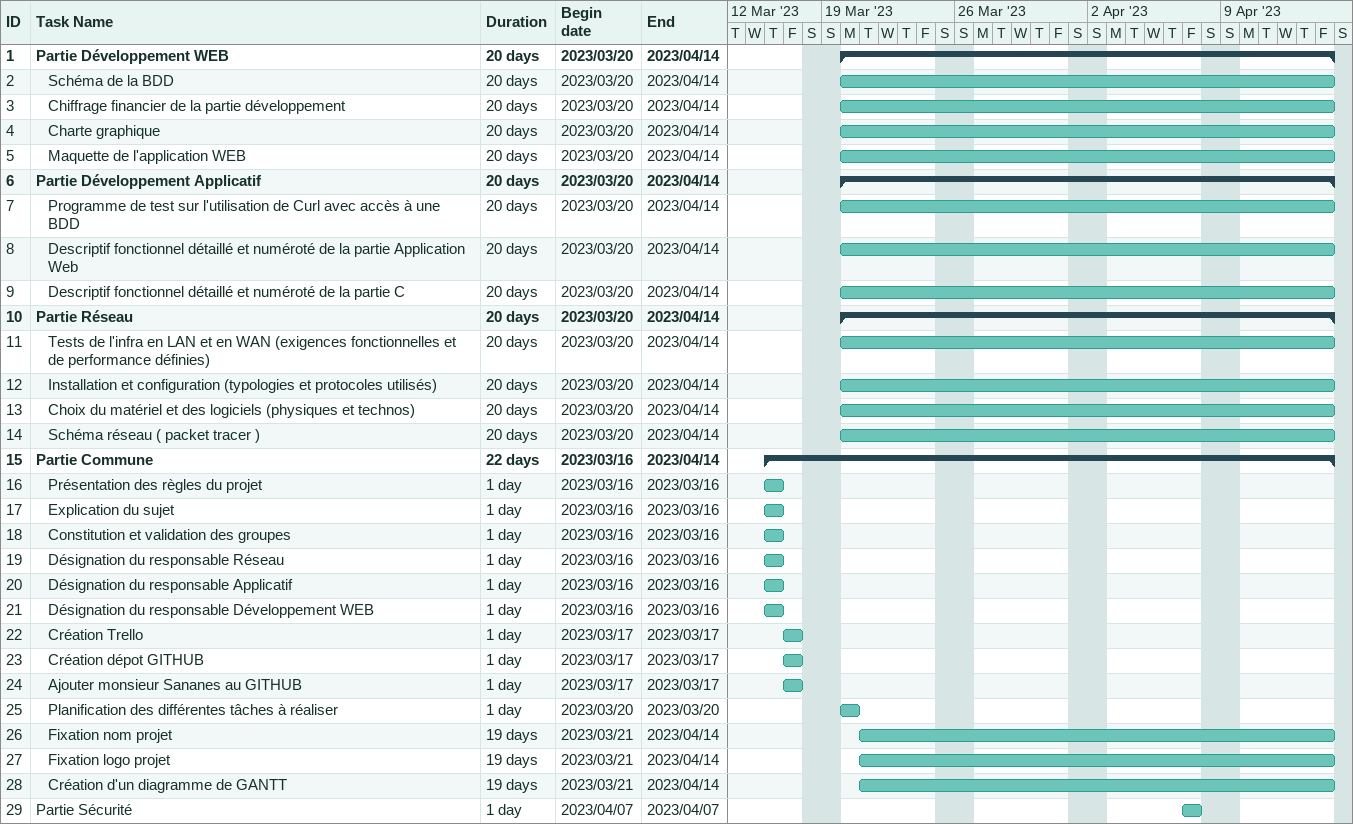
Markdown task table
| ID | Level | Task | Duration | Start | Finish |
|---|---|---|---|---|---|
| 1 | 1 | **Partie Développement WEB** | 20d | 2023-03-20 | 2023-04-14 |
| 2 | 2 | Schéma de la BDD | 20d | 2023-03-20 | 2023-04-14 |
| 3 | 2 | Chiffrage financier de la partie développement | 20d | 2023-03-20 | 2023-04-14 |
| 4 | 2 | Charte graphique | 20d | 2023-03-20 | 2023-04-14 |
| 5 | 2 | Maquette de l'application WEB | 20d | 2023-03-20 | 2023-04-14 |
| 6 | 1 | **Partie Développement Applicatif** | 20d | 2023-03-20 | 2023-04-14 |
| 7 | 2 | Programme de test sur l'utilisation de Curl avec accès à une BDD | 20d | 2023-03-20 | 2023-04-14 |
| 8 | 2 | Descriptif fonctionnel détaillé et numéroté de la partie Application Web | 20d | 2023-03-20 | 2023-04-14 |
| 9 | 2 | Descriptif fonctionnel détaillé et numéroté de la partie C | 20d | 2023-03-20 | 2023-04-14 |
| 10 | 1 | **Partie Réseau** | 20d | 2023-03-20 | 2023-04-14 |
| 11 | 2 | Tests de l'infra en LAN et en WAN (exigences fonctionnelles et de performance définies) | 20d | 2023-03-20 | 2023-04-14 |
| 12 | 2 | Installation et configuration (typologies et protocoles utilisés) | 20d | 2023-03-20 | 2023-04-14 |
| 13 | 2 | Choix du matériel et des logiciels (physiques et technos) | 20d | 2023-03-20 | 2023-04-14 |
| 14 | 2 | Schéma réseau ( packet tracer ) | 20d | 2023-03-20 | 2023-04-14 |
| 15 | 1 | **Partie Commune** | 22d | 2023-03-16 | 2023-04-14 |
| 16 | 2 | Présentation des règles du projet | 1d | 2023-03-16 | 2023-03-16 |
| 17 | 2 | Explication du sujet | 1d | 2023-03-16 | 2023-03-16 |
| 18 | 2 | Constitution et validation des groupes | 1d | 2023-03-16 | 2023-03-16 |
| 19 | 2 | Désignation du responsable Réseau | 1d | 2023-03-16 | 2023-03-16 |
| 20 | 2 | Désignation du responsable Applicatif | 1d | 2023-03-16 | 2023-03-16 |
| 21 | 2 | Désignation du responsable Développement WEB | 1d | 2023-03-16 | 2023-03-16 |
| 22 | 2 | Création Trello | 1d | 2023-03-17 | 2023-03-17 |
| 23 | 2 | Création dépot GITHUB | 1d | 2023-03-17 | 2023-03-17 |
| 24 | 2 | Ajouter monsieur Sananes au GITHUB | 1d | 2023-03-17 | 2023-03-17 |
| 25 | 2 | Planification des différentes tâches à réaliser | 1d | 2023-03-20 | 2023-03-20 |
| 26 | 2 | Fixation nom projet | 19d | 2023-03-21 | 2023-04-14 |
| 27 | 2 | Fixation logo projet | 19d | 2023-03-21 | 2023-04-14 |
| 28 | 2 | Création d'un diagramme de GANTT | 19d | 2023-03-21 | 2023-04-14 |
| 29 | 1 | Partie Sécurité | 1d | 2023-04-07 | 2023-04-07 |
